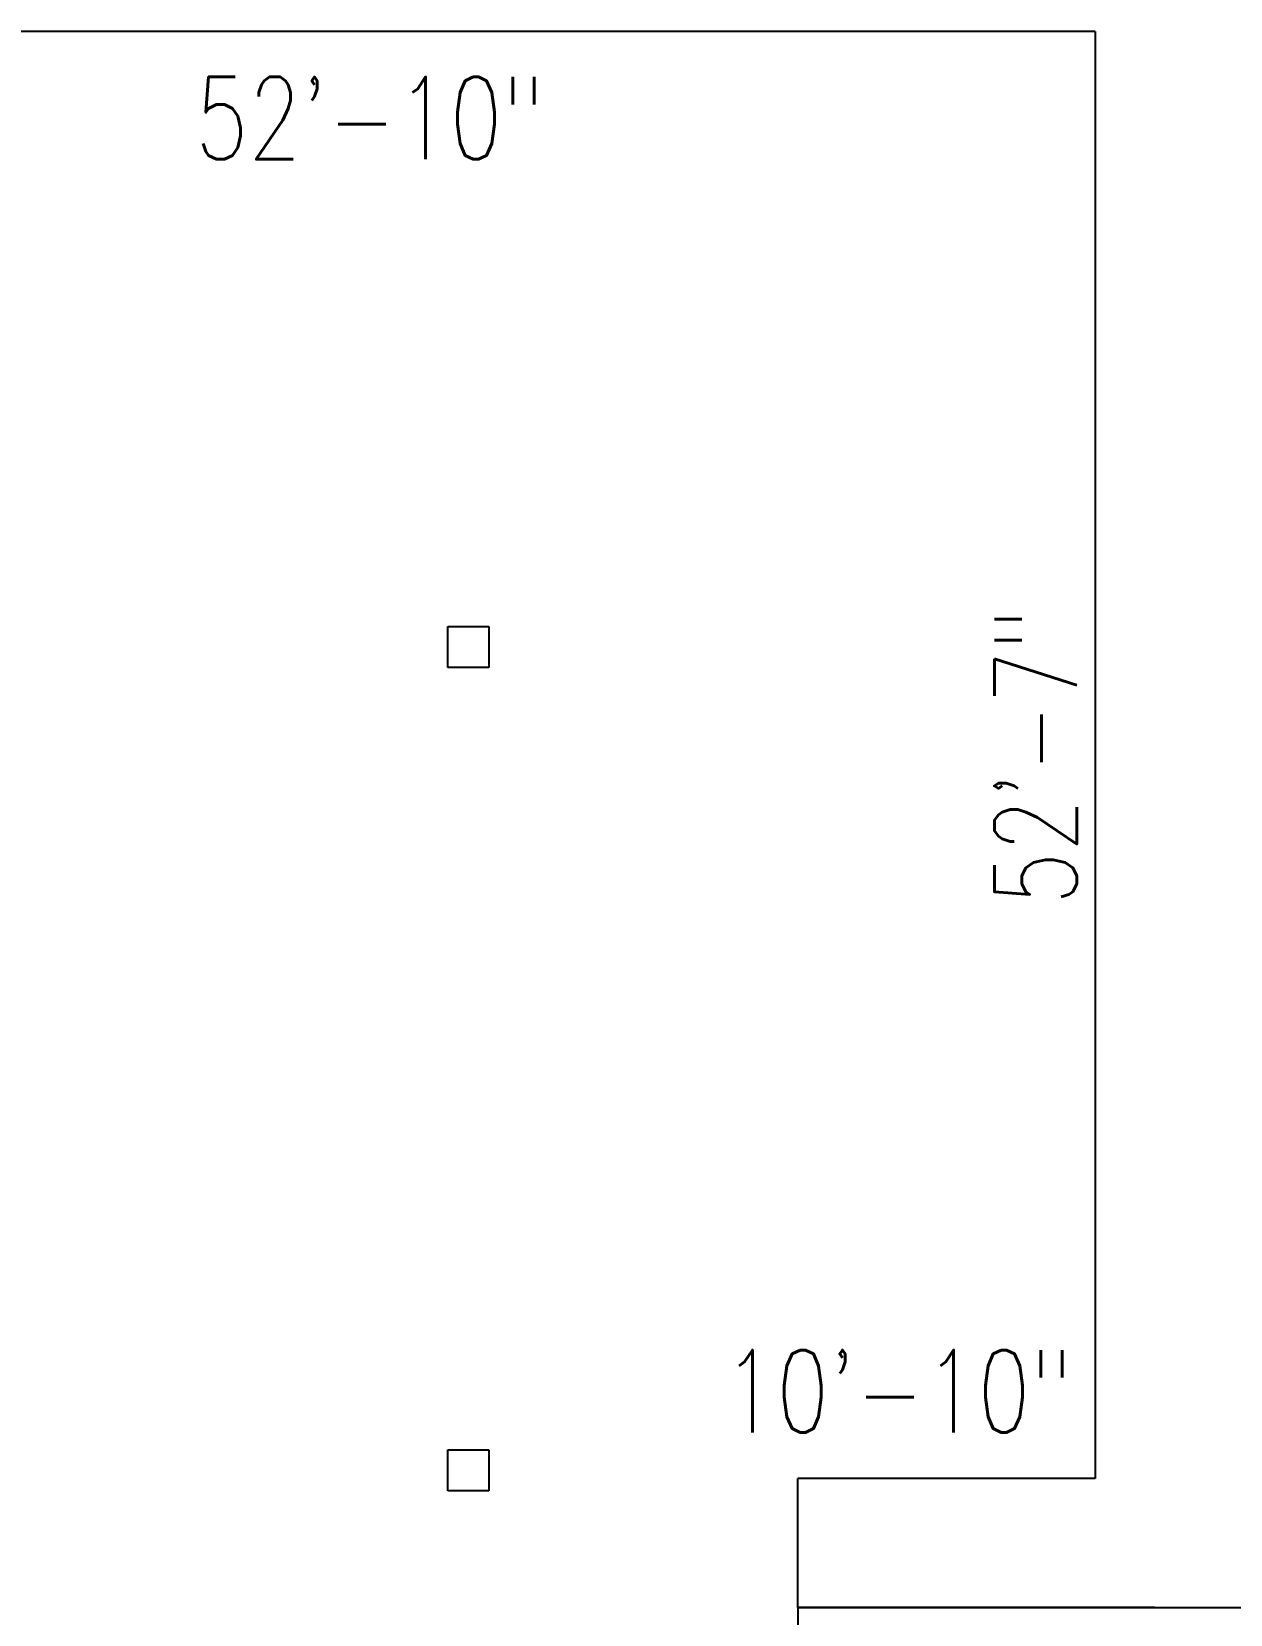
# Model space of a CAD drawing. Extents: x -13345 to 10098, y -1643 to 9113.
# Drawn here: x 6127 to 6651, y 2464 to 3156 of the extents above; entities that cross this region are included whole.
import ezdxf

# ---------------------------------------------------------------- set-up
doc = ezdxf.new("R2010")
doc.units = 0
doc.header["$LTSCALE"] = 192
doc.header["$MEASUREMENT"] = 0
doc.layers.get('0').update_dxf_attribs({"linetype": 'CONTINUOUS'})
doc.layers.get('DEFPOINTS').update_dxf_attribs({"linetype": 'CONTINUOUS'})
for name, color, linetype in [('ARCH-WALLS-INTERIOR', 1, 'CONTINUOUS'), ('DIMENSIONS-TENANT', 7, 'CONTINUOUS'), ('STRUCTURAL-COLUMNS', 3, 'CONTINUOUS'), ('TENANT-DEMISING', 4, 'CONTINUOUS')]:
    doc.layers.add(name, color=color, linetype=linetype)
doc.styles.get("Standard").update_dxf_attribs({"font": 'txt.shx', "width": 0.75})
doc.dimstyles.new('LP-SP-MP (without ticks)', dxfattribs={"dimscale": 0, "dimtxt": 36, "dimasz": 12, "dimexe": 8, "dimexo": 8, "dimgap": 8, "dimtad": 1, "dimdec": 0, "dimrnd": 0.0625, "dimzin": 3, "dimdsep": 46, "dimlunit": 4, "dimtxsty": 'Standard', "dimblk1": 'OBLIQUE', "dimblk2": 'OBLIQUE', "dimsah": 1, "dimcen": 0.5, "dimse1": 1, "dimse2": 1, "dimsd1": 1, "dimsd2": 1, "dimclrt": 256, "dimadec": 0, "dimazin": 0, "dimtfac": 6, "dimtdec": 0, "dimtofl": 0, "dimtmove": 0, "dimatfit": 3, "dimldrblk": 'OBLIQUE', "dimfxl": 1, "dimfrac": 2, "dimtolj": 1, "dimtzin": 3, "dimarcsym": 0})

# ---------------------------------------------------------------- blocks, each defined once
blk = doc.blocks.new('UNITSQUARE')
for p, q in [((1, 1), (0, 1)), ((0, 1), (0, 0)), ((1, 0), (1, 1)), ((0, 0), (1, 0))]:
    blk.add_line(p, q)
blk = doc.blocks.new('*D51')
at = {"layer": 'DEFPOINTS', "color": 0, "transparency": 16777216}
for p in [(6434.45, 2523.15), (6462.07, 2523.15), (6462.07, 1710.78)]:
    blk.add_point(p, dxfattribs=at)
at = {"layer": 'DIMENSIONS-TENANT', "transparency": 16777216, "insert": (6408.45, 2116.96), "char_height": 36, "attachment_point": 5, "rotation": 90}
blk.add_mtext('\\A1;67\'-8"', dxfattribs=at)
blk = doc.blocks.new('_OBLIQUE')
at = {"color": 0, "linetype": 'ByBlock'}
blk.add_line((-0.5, -0.5), (0.5, 0.5), dxfattribs=at)
blk = doc.blocks.new('*D52')
at = {"layer": 'DEFPOINTS', "color": 0, "transparency": 16777216}
for p in [(6592.07, 3154.4), (6592.07, 3154.4), (6592.07, 2523.15)]:
    blk.add_point(p, dxfattribs=at)
at = {"layer": 'DIMENSIONS-TENANT', "transparency": 16777216, "insert": (6566.07, 2838.78), "char_height": 36, "attachment_point": 5, "rotation": 90}
blk.add_mtext('\\A1;52\'-7"', dxfattribs=at)
blk = doc.blocks.new('*D173')
at = {"layer": 'DEFPOINTS', "color": 0, "transparency": 16777216}
for p in [(6462.07, 2535.37), (6462.07, 2523.15), (6592.07, 2523.15)]:
    blk.add_point(p, dxfattribs=at)
at = {"layer": 'DIMENSIONS-TENANT', "transparency": 16777216, "insert": (6505.93, 2561.37), "char_height": 36, "attachment_point": 5}
blk.add_mtext('\\A1;10\'-10"', dxfattribs=at)
blk = doc.blocks.new('*D779')
at = {"layer": 'DEFPOINTS', "color": 0, "transparency": 16777216}
for p in [(5958.07, 3155.78), (6592.07, 3155.78), (6592.07, 3091.96)]:
    blk.add_point(p, dxfattribs=at)
at = {"layer": 'DIMENSIONS-TENANT', "transparency": 16777216, "insert": (6275.07, 3117.96), "char_height": 36, "attachment_point": 5}
blk.add_mtext('\\A1;52\'-10"', dxfattribs=at)

msp = doc.modelspace()

# ---------------------------------------------------------------- linework, layer by layer
at = {"layer": 'ARCH-WALLS-INTERIOR'}
for p, q in [((6592.07, 3155.78), (4782.07, 3155.78)), ((6592.07, 3155.78), (6592.07, 2523.15)), ((6592.07, 2523.15), (6462.07, 2523.15)), ((6462.07, 2466.78), (6462.07, 2523.15)), ((6462.07, 2466.88), (7515.82, 2466.88)), ((6618.07, 2466.78), (6462.07, 2466.78))]:
    msp.add_line(p, q, dxfattribs=at)
at = {"layer": 'TENANT-DEMISING'}
msp.add_line((6462.07, 2466.78), (6462.07, 1710.78), dxfattribs=at)

# ---------------------------------------------------------------- block references
at = {"layer": 'STRUCTURAL-COLUMNS', "xscale": 18, "yscale": -18, "zscale": 12}
for p in [(6309.07, 2895.78), (6309.07, 2535.78)]:
    msp.add_blockref('UNITSQUARE', p, dxfattribs=at)

# ---------------------------------------------------------------- dimensions: what is measured, and where the dimension line sits
at = {"layer": 'DIMENSIONS-TENANT'}
dim = msp.add_linear_dim(base=(6592.07, 3091.96), p1=(5958.07, 3155.78), p2=(6592.07, 3155.78), dimstyle='LP-SP-MP (without ticks)', override={"dimscale": 1}, dxfattribs=at)
dim.commit()
dim.dimension.update_dxf_attribs({"geometry": '*D779', "text_midpoint": (6275.07, 3117.96)})
for base, p1, p2, picture, middle in [((6592.07, 3154.4), (6592.07, 2523.15), (6592.07, 3154.4), '*D52', (6566.07, 2838.78)), ((6434.45, 2523.15), (6462.07, 1710.78), (6462.07, 2523.15), '*D51', (6408.45, 2116.96))]:
    dim = msp.add_linear_dim(base=base, p1=p1, p2=p2, angle=90, dimstyle='LP-SP-MP (without ticks)', override={"dimscale": 1}, dxfattribs=at)
    dim.commit()
    dim.dimension.update_dxf_attribs({"geometry": picture, "text_midpoint": middle})
dim = msp.add_linear_dim(base=(6462.07, 2535.37), p1=(6592.07, 2523.15), p2=(6462.07, 2523.15), angle=0, dimstyle='LP-SP-MP (without ticks)', override={"dimscale": 1}, dxfattribs=at)
dim.commit()
dim.dimension.update_dxf_attribs({"geometry": '*D173', "text_midpoint": (6505.93, 2535.37), "dimtype": 160})

doc.saveas('drawing.dxf')
